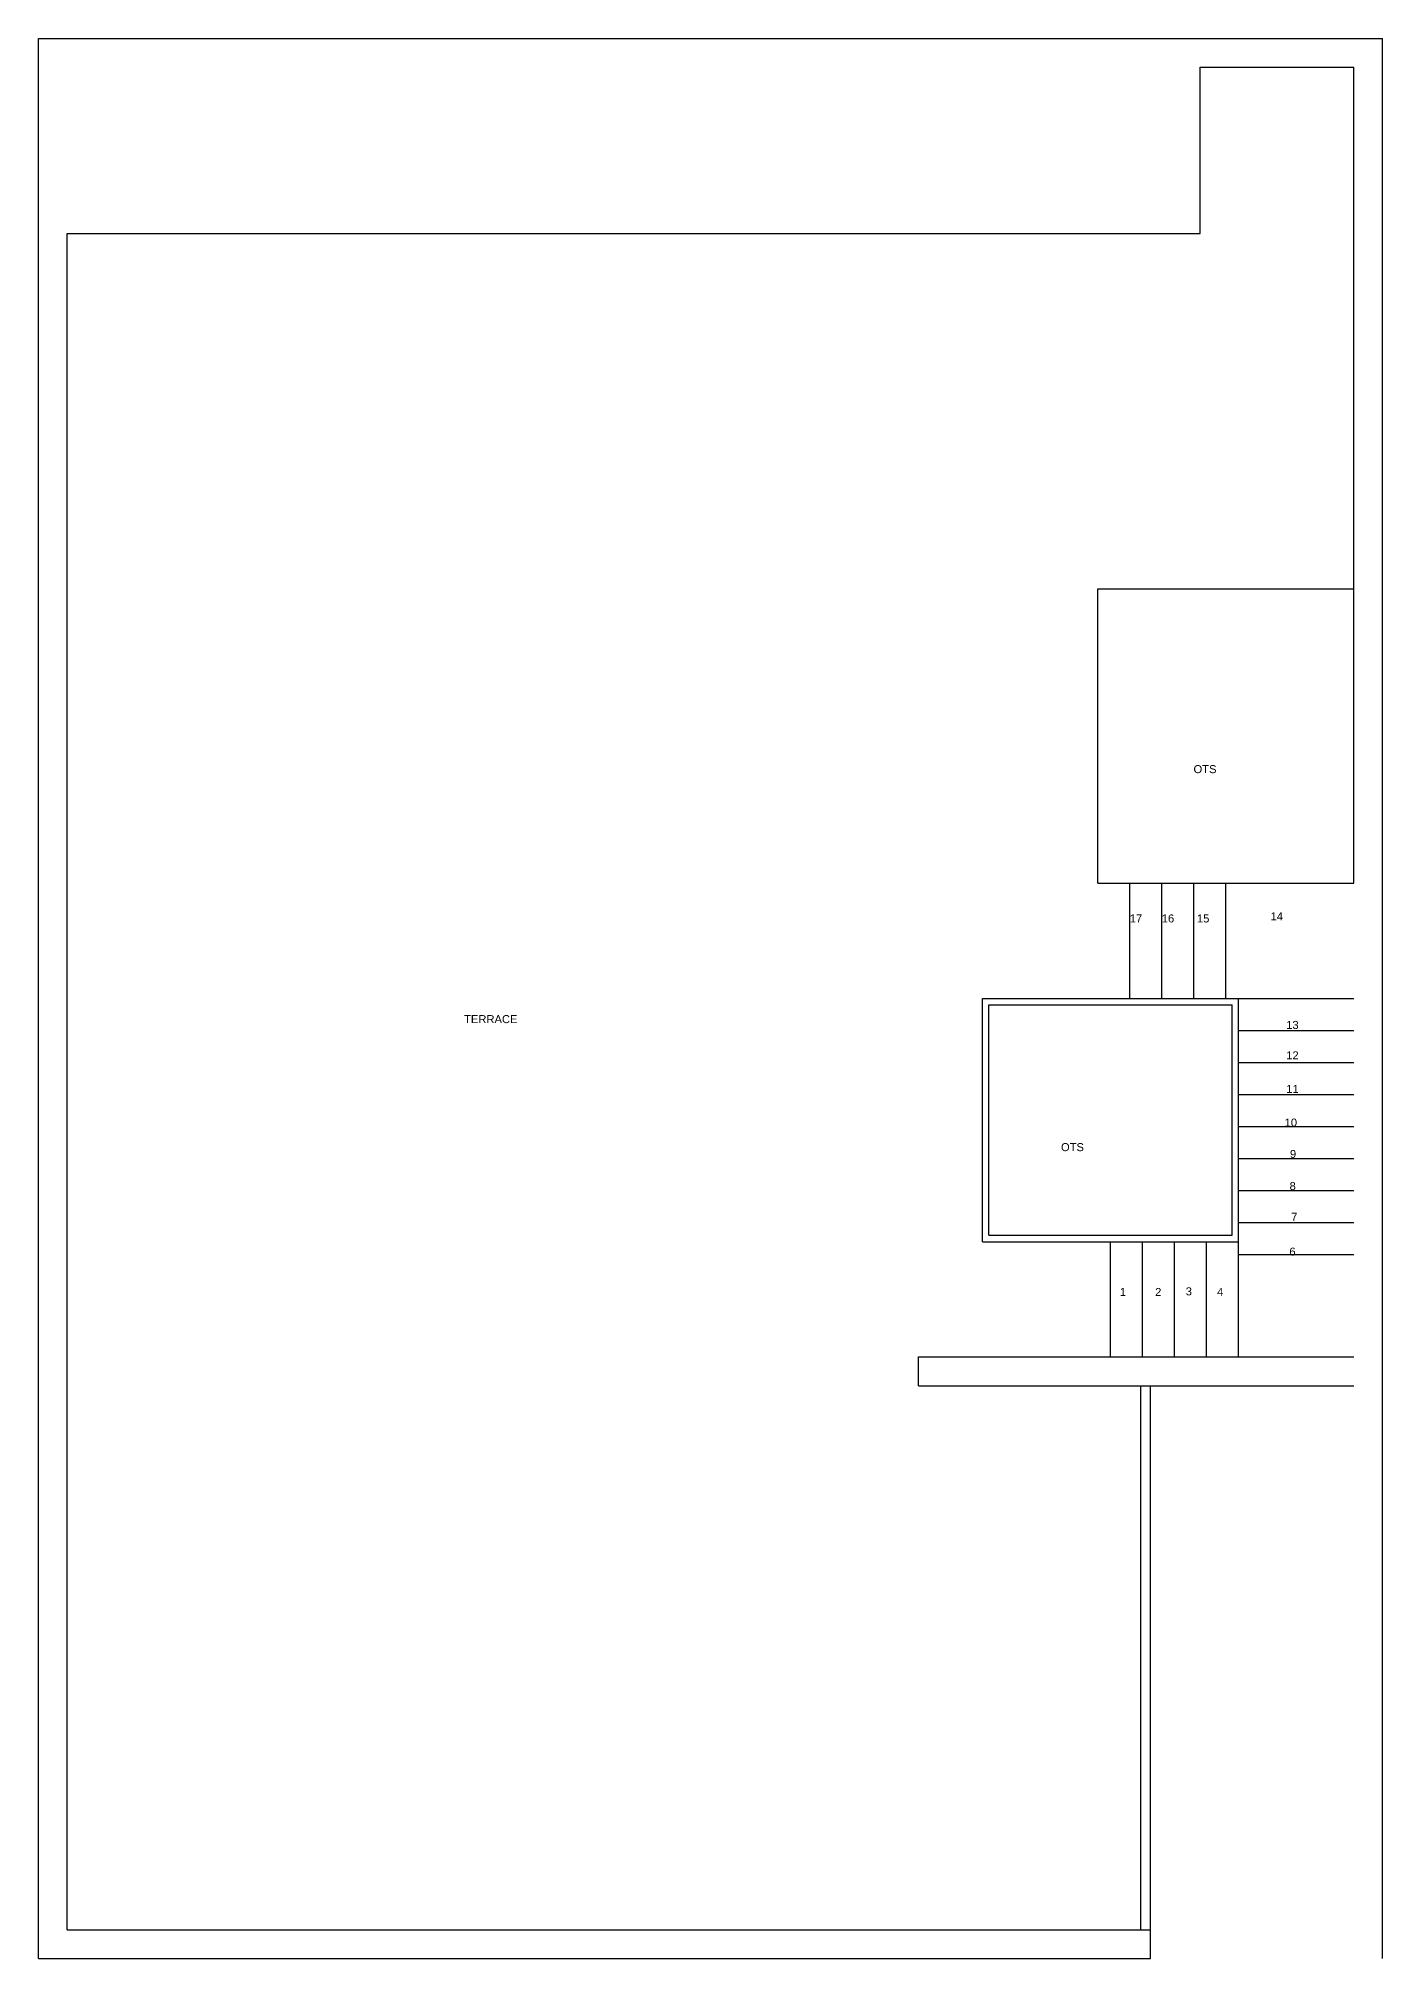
# Model space of a CAD drawing. Header units: inches. Extents: x 26 to 1492, y 12 to 612.
# Drawn here: x 1072 to 1492, y 12 to 612 of the extents above; entities that cross this region are included whole.
import ezdxf

# ---------------------------------------------------------------- set-up
doc = ezdxf.new("R2010")
doc.units = ezdxf.units.IN
doc.header["$MEASUREMENT"] = 0
for name, color, linetype in [('Boundary', 7, 'Continuous'), ('OTS1', 7, 'Continuous'), ('OTS2', 7, 'Continuous'), ('Staircase', 7, 'Continuous'), ('Staircase_innerwall', 7, 'Continuous'), ('Staircase_outertwall', 7, 'Continuous'), ('Terrace', 7, 'Continuous')]:
    doc.layers.add(name, color=color, linetype=linetype)
doc.styles.get("Standard").update_dxf_attribs({"font": 'arial.ttf'})

msp = doc.modelspace()

# ---------------------------------------------------------------- linework, layer by layer
at = {"layer": 'Boundary'}
for p, q in [((1071.97, 11.95), (1071.97, 611.95)), ((1071.97, 611.95), (1491.97, 611.95)), ((1491.97, 11.95), (1491.97, 611.95)), ((1071.97, 11.95), (1419.47, 11.95))]:
    msp.add_line(p, q, dxfattribs=at)
at = {"layer": 'OTS1'}
for p, q in [((1402.97, 439.95), (1482.97, 439.95)), ((1402.97, 347.95), (1402.97, 439.95))]:
    msp.add_line(p, q, dxfattribs=at)
at = {"layer": 'OTS2'}
for p, q in [((1368.97, 237.95), (1368.97, 309.95)), ((1368.97, 309.95), (1444.97, 309.95)), ((1444.97, 237.95), (1444.97, 309.95)), ((1368.97, 237.95), (1444.97, 237.95))]:
    msp.add_line(p, q, dxfattribs=at)
at = {"layer": 'Staircase'}
for p, q in [((1412.97, 311.95), (1412.97, 347.95)), ((1422.97, 311.95), (1422.97, 347.95)), ((1432.97, 311.95), (1432.97, 347.95)), ((1442.97, 311.95), (1442.97, 347.95)), ((1446.97, 311.95), (1482.97, 311.95)), ((1446.97, 301.95), (1482.97, 301.95)), ((1446.97, 291.95), (1482.97, 291.95)), ((1446.97, 281.95), (1482.97, 281.95)), ((1446.97, 271.95), (1482.97, 271.95)), ((1446.97, 261.95), (1482.97, 261.95)), ((1446.97, 251.95), (1482.97, 251.95)), ((1446.97, 241.95), (1482.97, 241.95)), ((1406.97, 199.95), (1406.97, 235.95)), ((1416.97, 199.95), (1416.97, 235.95)), ((1426.97, 199.95), (1426.97, 235.95)), ((1436.97, 199.95), (1436.97, 235.95)), ((1446.97, 231.95), (1482.97, 231.95))]:
    msp.add_line(p, q, dxfattribs=at)
at = {"layer": 'Staircase_innerwall'}
for p, q in [((1446.97, 199.95), (1446.97, 311.95)), ((1366.97, 235.95), (1446.97, 235.95))]:
    msp.add_line(p, q, dxfattribs=at)
at = {"layer": 'Staircase_outertwall'}
for p, q in [((1402.97, 347.95), (1482.97, 347.95)), ((1346.97, 199.95), (1482.97, 199.95))]:
    msp.add_line(p, q, dxfattribs=at)
at = {"layer": 'Terrace'}
for p, q in [((1434.97, 550.95), (1434.97, 602.95)), ((1434.97, 602.95), (1482.97, 602.95)), ((1482.97, 347.95), (1482.97, 602.95)), ((1080.97, 20.95), (1080.97, 550.95)), ((1080.97, 550.95), (1434.97, 550.95)), ((1366.97, 235.95), (1366.97, 311.95)), ((1366.97, 311.95), (1446.97, 311.95)), ((1346.97, 190.95), (1346.97, 199.95)), ((1346.97, 190.95), (1482.97, 190.95)), ((1416.47, 20.95), (1416.47, 190.95)), ((1419.47, 11.95), (1419.47, 190.95)), ((1080.97, 20.95), (1419.47, 20.95))]:
    msp.add_line(p, q, dxfattribs=at)

# ---------------------------------------------------------------- texts
at = {"layer": 'OTS1', "insert": (1432.9, 384.87), "char_height": 2.5, "attachment_point": 1}
msp.add_mtext('OTS', dxfattribs=at)
at = {"layer": 'OTS2', "insert": (1391.48, 266.76), "char_height": 2.5, "attachment_point": 1}
msp.add_mtext('OTS', dxfattribs=at)
at = {"layer": 'Staircase', "char_height": 2.5, "attachment_point": 1}
for s, insert in [('17', (1412.97, 338.22)), ('16', (1422.97, 338.22)), ('15', (1433.97, 338.22)), ('14', (1456.97, 338.87)), ('13', (1461.86, 304.94)), ('12', (1461.86, 295.44)), ('11', (1461.86, 284.94)), ('10', (1461.36, 274.44)), ('9', (1463.02, 264.61)), ('8', (1462.91, 254.61)), ('7', (1463.41, 244.98)), ('6', (1462.86, 234.11)), ('1', (1409.86, 221.5)), ('2', (1420.9, 221.5)), ('3', (1430.47, 221.69)), ('4', (1440.22, 221.5))]:
    msp.add_mtext(s, dxfattribs=dict(at, insert=insert))
at = {"layer": 'Terrace', "insert": (1204.98, 306.76), "char_height": 2.5, "attachment_point": 1}
msp.add_mtext('TERRACE', dxfattribs=at)

doc.saveas('drawing.dxf')
